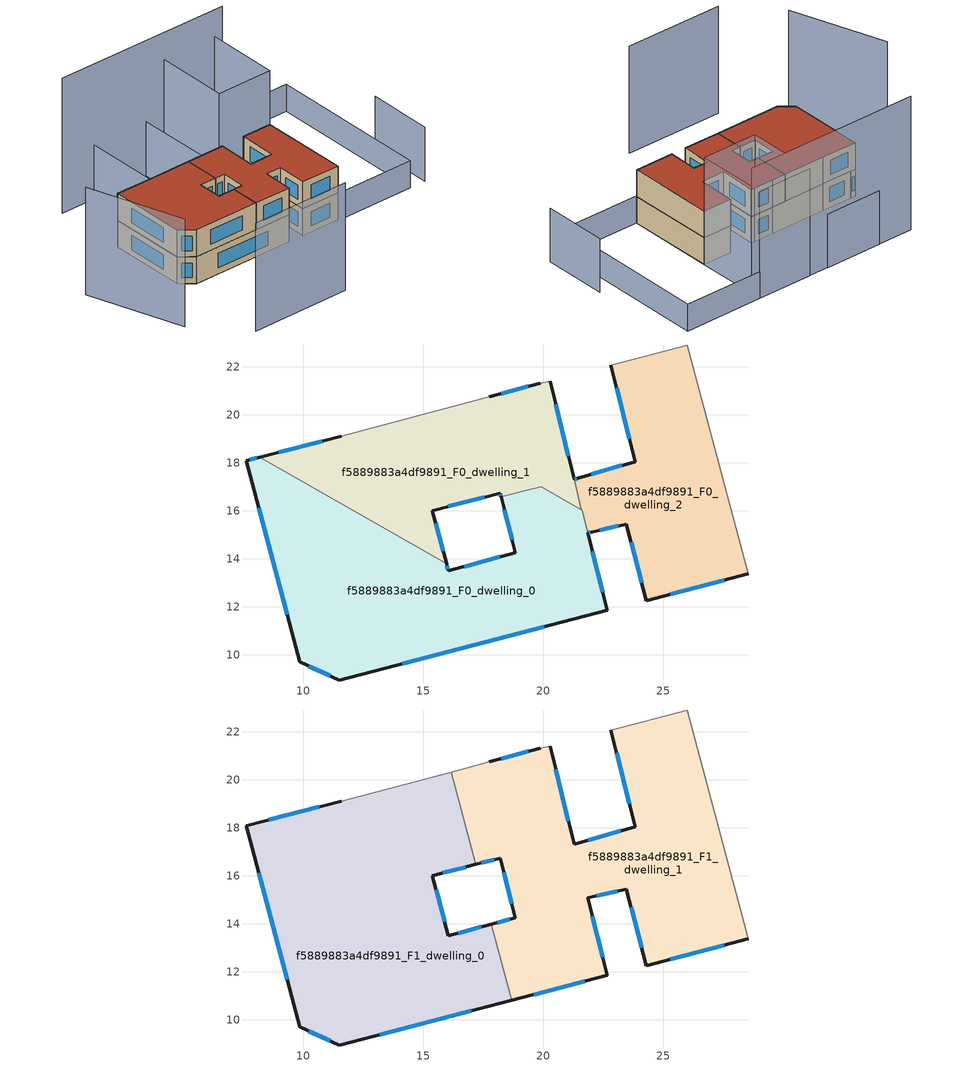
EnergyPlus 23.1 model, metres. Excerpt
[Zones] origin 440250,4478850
f5889883a4df9891_F0_dwelling_0
 floor ground (EU_floor_Construction): 22.66,11.84 21.62,16.02 19.91,17 19.3,16.85 18.23,16.57 18.84,14.25 16.04,13.49 15.96,13.78 8.18,18.23 7.62,18.09 9.84,9.7 11.5,8.94 z0
 wall outside (EU_wall_Construction): 21.85,15.07 22.66,11.84 11.5,8.94 9.84,9.7 7.62,18.09 8.18,18.23 / 15.96,13.78 16.04,13.49 18.84,14.25 18.23,16.57 z0:3
 wall to f5889883a4df9891_F0_dwelling_1 (EU_wall_Construction): 18.23,16.57 19.3,16.85 19.9,17 / 8.18,18.23 15.96,13.78 / 19.91,17 21.58,16.05 z0:3
 wall to f5889883a4df9891_F0_dwelling_2 (EU_wall_Construction): 21.58,16.04 21.62,16.02 21.85,15.08 z0:3
 window (EU_Window_Construction): 18.7,14.79 18.37,16.03 / 22.04,14.32 22.47,12.6 / 20.04,11.16 14.11,9.62 / 11.11,9.12 10.23,9.52 / 9.32,11.66 8.14,16.12 / 7.75,18.12 8.05,18.2 / 15.98,13.71 16.02,13.56 / 16.69,13.67 18.18,14.07 z0.7:2.3
f5889883a4df9891_F0_dwelling_1
 floor ground (EU_floor_Construction): 21.58,16.05 21.28,17.31 20.28,21.39 19.88,21.31 17.74,20.74 11.57,19.1 8.18,18.23 15.96,13.78 15.37,16.01 18.19,16.73 18.23,16.57 19.3,16.85 19.9,17 z0
 wall outside (EU_wall_Construction): 8.18,18.23 11.57,19.1 / 17.74,20.74 19.88,21.31 / 20.28,21.39 21.28,17.31 / 18.23,16.58 18.19,16.73 15.37,16.01 15.96,13.78 z0:3
 wall adiabatic (EU_wall_Construction): 11.57,19.1 17.74,20.74 / 19.88,21.31 20.28,21.39 z0:3
 wall to f5889883a4df9891_F0_dwelling_2 (EU_wall_Construction): 21.28,17.3 21.58,16.04 z0:3
 window (EU_Window_Construction): 17.53,16.56 16.03,16.17 / 15.51,15.49 15.82,14.3 / 8.98,18.44 10.78,18.9 / 18.24,20.87 19.38,21.18 / 20.51,20.44 21.04,18.26 / 18.22,16.62 18.2,16.69 z0.7:2.3
f5889883a4df9891_F0_dwelling_2
 floor ground (EU_floor_Construction): 28.53,13.37 25.98,22.9 22.82,22.06 23.82,18.05 21.43,17.35 21.42,17.34 21.28,17.3 21.58,16.04 21.62,16.02 21.85,15.08 21.97,15.11 22,15.11 23.46,15.44 24.28,12.25 z0
 wall outside (EU_wall_Construction): 28.53,13.37 24.28,12.25 23.46,15.44 22,15.11 21.97,15.11 / 21.97,15.1 21.85,15.08 / 21.28,17.3 21.42,17.34 21.43,17.35 / 21.44,17.35 23.82,18.05 22.82,22.06 z0:3
 wall adiabatic (EU_wall_Construction): 22.82,22.06 25.98,22.9 28.53,13.37 z0:3
 window (EU_Window_Construction): 23.58,18.99 23.05,21.12 / 27.53,13.11 25.27,12.51 / 24.09,13 23.65,14.69 / 23.12,15.36 22.34,15.19 / 21.94,15.1 21.88,15.08 / 21.31,17.31 21.39,17.33 / 22,17.51 23.26,17.88 z0.7:2.3
f5889883a4df9891_F1_dwelling_0
 floor to f5889883a4df9891_F0_dwelling_0 (EU_floor_Construction): 18.67,10.81 17.84,13.98 16.04,13.49 15.96,13.78 8.18,18.23 7.62,18.09 9.84,9.7 11.5,8.94 z3
 floor to f5889883a4df9891_F0_dwelling_1 (EU_floor_Construction): 15.96,13.78 15.37,16.01 17.18,16.47 16.17,20.32 11.57,19.1 8.18,18.23 z3
 wall outside (EU_wall_Construction): 17.18,16.47 15.37,16.01 16.04,13.49 17.84,13.98 / 18.67,10.81 11.5,8.94 9.84,9.7 7.62,18.09 11.57,19.1 z3:6
 wall adiabatic (EU_wall_Construction): 11.57,19.1 16.17,20.32 z3:6
 wall to f5889883a4df9891_F1_dwelling_1 (EU_wall_Construction): 16.17,20.32 17.18,16.47 / 17.84,13.98 18.67,10.81 z3:6
 window (EU_Window_Construction): 8.55,18.32 10.65,18.86 / 16.76,16.36 15.8,16.11 / 15.53,15.42 15.88,14.08 / 16.46,13.61 17.42,13.86 / 16.99,10.37 13.18,9.38 / 11.11,9.12 10.23,9.52 / 9.32,11.66 8.14,16.12 z3.7:5.3
 roof outside (EU_roof_Construction): 16.17,20.32 17.18,16.47 15.37,16.01 16.04,13.49 17.84,13.98 18.67,10.81 11.5,8.94 9.84,9.7 7.62,18.09 11.57,19.1 z6
f5889883a4df9891_F1_dwelling_1
 floor to f5889883a4df9891_F0_dwelling_1 (EU_floor_Construction): 21.58,16.05 20.28,21.39 19.88,21.31 17.74,20.74 16.17,20.32 17.18,16.47 18.19,16.73 18.23,16.58 19.3,16.85 19.9,17 z3
 floor to f5889883a4df9891_F0_dwelling_2 (EU_floor_Construction): 28.53,13.37 25.98,22.9 22.82,22.06 23.82,18.05 21.44,17.35 21.42,17.34 21.28,17.3 21.58,16.04 21.62,16.02 21.85,15.08 23.46,15.44 24.28,12.25 z3
 floor to f5889883a4df9891_F0_dwelling_0 (EU_floor_Construction): 22.66,11.84 21.62,16.02 21.51,16.09 19.9,17 19.3,16.85 18.23,16.57 18.84,14.25 17.84,13.98 18.67,10.81 z3
 wall outside (EU_wall_Construction): 17.84,13.98 18.84,14.25 18.19,16.73 17.18,16.47 / 17.74,20.74 19.88,21.31 / 20.28,21.39 21.28,17.3 23.82,18.05 22.82,22.06 / 28.53,13.37 24.28,12.25 23.46,15.44 21.85,15.08 22.66,11.84 18.67,10.81 z3:6
 wall adiabatic (EU_wall_Construction): 16.17,20.32 17.74,20.74 / 19.88,21.31 20.28,21.39 / 22.82,22.06 25.98,22.9 28.53,13.37 z3:6
 window (EU_Window_Construction): 18.07,14.04 18.6,14.18 / 18.69,14.83 18.34,16.15 / 17.96,16.67 17.42,16.53 / 18.24,20.87 19.38,21.18 / 20.51,20.44 21.04,18.26 / 21.87,17.48 23.22,17.87 / 23.58,18.99 23.05,21.12 / 27.53,13.11 25.27,12.51 / 24.09,13 23.65,14.69 / 23.08,15.36 22.23,15.16 / 22.04,14.32 22.47,12.6 / 21.72,11.6 19.6,11.05 z3.7:5.3
 roof outside (EU_roof_Construction): 25.98,22.9 28.53,13.37 24.28,12.25 23.46,15.44 21.85,15.08 22.66,11.84 18.67,10.81 17.84,13.98 18.84,14.25 18.19,16.73 17.18,16.47 16.17,20.32 17.74,20.74 19.88,21.31 20.28,21.39 21.28,17.3 23.82,18.05 22.82,22.06 z6
shading: 12.82,-1.13 23.62,1.71 / 1.18,11.74 7.11,2.48 / 19.88,21.29 17.83,29.09 / 17.83,29.09 23.94,30.69 / 23.94,30.69 25.99,22.89 / 25.99,22.89 19.88,21.29 z0:12; 32.66,32.98 37.21,15.55 / 37.21,15.55 28.45,13.26 / 28.45,13.26 23.9,30.7 / 23.9,30.7 32.66,32.98 z0:3; 38.95,16.03 37.14,23.04 / 15.66,28.55 17.74,20.74 / 17.74,20.74 11.5,19.07 / 11.5,19.07 9.41,26.89 / 9.41,26.89 15.66,28.55 z0:6; 24.89,30.92 5.6,25.87 z0:15
[Building]
EU S2 Campaign: North Axis=0; Terrain=City; Solar Distribution=FullExterior
[Site:Location]
Madrid: Latitude=40.5; Longitude=-3.5; Time Zone=1; Elevation=609
[SizingPeriod:WeatherFileDays]
AnnualSizingPeriod: Begin Month=1; Begin Day of Month=1; End Month=12; End Day of Month=31; Day of Week for Start Day=Monday; Use Weather File Daylight Saving Period=No; Use Weather File Rain and Snow Indicators=No
[MATERIAL]
EU_InternalMass_Material: Roughness=MediumRough; Thickness=0.1; Conductivity=1; Density=1800; Specific Heat=900; Thermal Absorptance=0.9; Solar Absorptance=0.7; Visible Absorptance=0.7
[MATERIAL:NOMASS] Roughness=MediumRough; Thermal Absorptance=0.9; Solar Absorptance=0.7; Visible Absorptance=0.7
Name | Thermal Resistance
EU_wall_NoMass | 0.419739
EU_roof_NoMass | 0.352165
EU_floor_NoMass | 0.608284
[WINDOWMATERIAL:SIMPLEGLAZINGSYSTEM]
EU_Window_SimpleGlazing: UFactor=4.8352; Solar Heat Gain Coefficient=0.85; Visible Transmittance=0.85
[CONSTRUCTION]
EU_wall_Construction: EU_wall_NoMass
EU_roof_Construction: EU_roof_NoMass
EU_floor_Construction: EU_floor_NoMass
EU_InternalMass_Construction: EU_InternalMass_Material
EU_Window_Construction: EU_Window_SimpleGlazing
[ZONE] Type=1; Multiplier=1; Ceiling Height=autocalculate; Floor Area=autocalculate; Part of Total Floor Area=Yes
Name | Volume
f5889883a4df9891_F0_dwelling_0 | 221.594
f5889883a4df9891_F1_dwelling_0 | 243.168
f5889883a4df9891_F0_dwelling_1 | 136.979
f5889883a4df9891_F1_dwelling_1 | 243.169
f5889883a4df9891_F0_dwelling_2 | 127.771
[INTERNALMASS] Construction=EU_InternalMass_Construction
Name | Zone or ZoneList | Surface Area
f5889883a4df9891_F0_dwelling_0_EU_InternalMass | f5889883a4df9891_F0_dwelling_0 | 73.8636
f5889883a4df9891_F0_dwelling_1_EU_InternalMass | f5889883a4df9891_F0_dwelling_1 | 45.66
f5889883a4df9891_F0_dwelling_2_EU_InternalMass | f5889883a4df9891_F0_dwelling_2 | 42.5902
f5889883a4df9891_F1_dwelling_0_EU_InternalMass | f5889883a4df9891_F1_dwelling_0 | 81.0561
f5889883a4df9891_F1_dwelling_1_EU_InternalMass | f5889883a4df9891_F1_dwelling_1 | 81.0565
[OTHEREQUIPMENT] Fuel Type=Electricity; Design Level Calculation Method=Watts/Area; Power per Zone Floor Area=1; Fraction Latent=0; Fraction Radiant=0; Fraction Lost=0; Carbon Dioxide Generation Rate=0; EndUse Subcategory=EU_Step8_InternalGains
Name | Zone or ZoneList or Space or SpaceList | Schedule
EU_Step8_InternalGain_f5889883a4df9891_F0_dwelling_0_f000 | f5889883a4df9891_F0_dwelling_0 | EU_Step8_GainSchedule_f5889883a4df9891_F0_dwelling_0_f000
EU_Step8_InternalGain_f5889883a4df9891_F0_dwelling_1_f000 | f5889883a4df9891_F0_dwelling_1 | EU_Step8_GainSchedule_f5889883a4df9891_F0_dwelling_1_f000
EU_Step8_InternalGain_f5889883a4df9891_F0_dwelling_2_f000 | f5889883a4df9891_F0_dwelling_2 | EU_Step8_GainSchedule_f5889883a4df9891_F0_dwelling_2_f000
EU_Step8_InternalGain_f5889883a4df9891_F1_dwelling_0_f000 | f5889883a4df9891_F1_dwelling_0 | EU_Step8_GainSchedule_f5889883a4df9891_F1_dwelling_0_f000
EU_Step8_InternalGain_f5889883a4df9891_F1_dwelling_1_f000 | f5889883a4df9891_F1_dwelling_1 | EU_Step8_GainSchedule_f5889883a4df9891_F1_dwelling_1_f000
[ZONEVENTILATION:DESIGNFLOWRATE] Schedule=EU_AlwaysOn; Design Flow Rate Calculation Method=AirChanges/Hour; Air Changes per Hour=0.703302; Ventilation Type=Natural; Fan Pressure Rise=0; Fan Total Efficiency=1; Constant Term Coefficient=1; Temperature Term Coefficient=0; Velocity Term Coefficient=0; Velocity Squared Term Coefficient=0; Minimum Indoor Temperature=-100; Maximum Indoor Temperature=100; Delta Temperature=-100; Minimum Outdoor Temperature=-100; Maximum Outdoor Temperature=100; Maximum Wind Speed=40
Name | Zone or ZoneList or Space or SpaceList
EU_ConstantAir_f5889883a4df9891_F0_dwelling_0 | f5889883a4df9891_F0_dwelling_0
EU_ConstantAir_f5889883a4df9891_F0_dwelling_1 | f5889883a4df9891_F0_dwelling_1
EU_ConstantAir_f5889883a4df9891_F0_dwelling_2 | f5889883a4df9891_F0_dwelling_2
EU_ConstantAir_f5889883a4df9891_F1_dwelling_0 | f5889883a4df9891_F1_dwelling_0
EU_ConstantAir_f5889883a4df9891_F1_dwelling_1 | f5889883a4df9891_F1_dwelling_1
[HVACTEMPLATE:THERMOSTAT] Constant Heating Setpoint=20; Constant Cooling Setpoint=50
EU_HeatOnly_f5889883a4df9891_F0_dwelling_0; EU_HeatOnly_f5889883a4df9891_F0_dwelling_1; EU_HeatOnly_f5889883a4df9891_F0_dwelling_2; EU_HeatOnly_f5889883a4df9891_F1_dwelling_0; EU_HeatOnly_f5889883a4df9891_F1_dwelling_1
[HVACTEMPLATE:ZONE:IDEALLOADSAIRSYSTEM] System Availability Schedule=EU_AlwaysOn; Maximum Heating Supply Air Temperature=50; Minimum Cooling Supply Air Temperature=13; Maximum Heating Supply Air Humidity Ratio=0.0156; Minimum Cooling Supply Air Humidity Ratio=0.0077; Heating Limit=NoLimit; Cooling Limit=NoLimit; Heating Availability Schedule=EU_AlwaysOn; Cooling Availability Schedule=EU_CoolingOff; Dehumidification Control Type=ConstantSensibleHeatRatio; Cooling Sensible Heat Ratio=0.7; Dehumidification Setpoint=60; Humidification Control Type=None; Humidification Setpoint=30; Outdoor Air Method=None; Outdoor Air Flow Rate per Person=0.00944; Outdoor Air Flow Rate per Zone Floor Area=0; Outdoor Air Flow Rate per Zone=0; Demand Controlled Ventilation Type=None; Outdoor Air Economizer Type=NoEconomizer; Heat Recovery Type=None; Sensible Heat Recovery Effectiveness=0.7; Latent Heat Recovery Effectiveness=0.65
Name | Template Thermostat
f5889883a4df9891_F0_dwelling_0 | EU_HeatOnly_f5889883a4df9891_F0_dwelling_0
f5889883a4df9891_F0_dwelling_1 | EU_HeatOnly_f5889883a4df9891_F0_dwelling_1
f5889883a4df9891_F0_dwelling_2 | EU_HeatOnly_f5889883a4df9891_F0_dwelling_2
f5889883a4df9891_F1_dwelling_0 | EU_HeatOnly_f5889883a4df9891_F1_dwelling_0
f5889883a4df9891_F1_dwelling_1 | EU_HeatOnly_f5889883a4df9891_F1_dwelling_1
[SIZING:ZONE] Zone Cooling Design Supply Air Temperature Input Method=SupplyAirTemperature; Zone Cooling Design Supply Air Temperature=13; Zone Heating Design Supply Air Temperature Input Method=SupplyAirTemperature; Zone Heating Design Supply Air Temperature=50; Zone Cooling Design Supply Air Humidity Ratio=0.008; Zone Heating Design Supply Air Humidity Ratio=0.008; Cooling Design Air Flow Method=DesignDay; Cooling Design Air Flow Rate=0; Cooling Minimum Air Flow per Zone Floor Area=0.000762; Cooling Minimum Air Flow=0; Cooling Minimum Air Flow Fraction=0.2; Heating Design Air Flow Method=DesignDay; Heating Design Air Flow Rate=0; Heating Maximum Air Flow per Zone Floor Area=0.002032; Heating Maximum Air Flow=0.141576; Heating Maximum Air Flow Fraction=0.3; Account for Dedicated Outdoor Air System=No; Dedicated Outdoor Air System Control Strategy=NeutralSupplyAir; Dedicated Outdoor Air Low Setpoint Temperature for Design=autosize; Dedicated Outdoor Air High Setpoint Temperature for Design=autosize; Zone Load Sizing Method=Sensible Load Only No Latent Load; Zone Latent Cooling Design Supply Air Humidity Ratio Input Method=HumidityRatioDifference; Zone Cooling Design Supply Air Humidity Ratio Difference=0.005; Zone Latent Heating Design Supply Air Humidity Ratio Input Method=HumidityRatioDifference; Zone Humidification Design Supply Air Humidity Ratio Difference=0.005
f5889883a4df9891_F0_dwelling_0; f5889883a4df9891_F0_dwelling_1; f5889883a4df9891_F0_dwelling_2; f5889883a4df9891_F1_dwelling_0; f5889883a4df9891_F1_dwelling_1
[SCHEDULE:CONSTANT]
Name | Hourly Value
EU_AlwaysOn | 1
EU_CoolingOff | 0
[SCHEDULE:FILE] Column Number=1; Rows to Skip at Top=0; Number of Hours of Data=8760; Column Separator=Comma; Interpolate to Timestep=No; Minutes per Item=60; Adjust Schedule for Daylight Savings=Yes
Name | File
EU_Step8_GainSchedule_f5889883a4df9891_F0_dwelling_0_f000 | ../../schedules/f5889883a4df9891/f5889883a4df9891_F0_dwelling_0_f000_gain.csv
EU_Step8_GainSchedule_f5889883a4df9891_F0_dwelling_1_f000 | ../../schedules/f5889883a4df9891/f5889883a4df9891_F0_dwelling_1_f000_gain.csv
EU_Step8_GainSchedule_f5889883a4df9891_F0_dwelling_2_f000 | ../../schedules/f5889883a4df9891/f5889883a4df9891_F0_dwelling_2_f000_gain.csv
EU_Step8_GainSchedule_f5889883a4df9891_F1_dwelling_0_f000 | ../../schedules/f5889883a4df9891/f5889883a4df9891_F1_dwelling_0_f000_gain.csv
EU_Step8_GainSchedule_f5889883a4df9891_F1_dwelling_1_f000 | ../../schedules/f5889883a4df9891/f5889883a4df9891_F1_dwelling_1_f000_gain.csv
